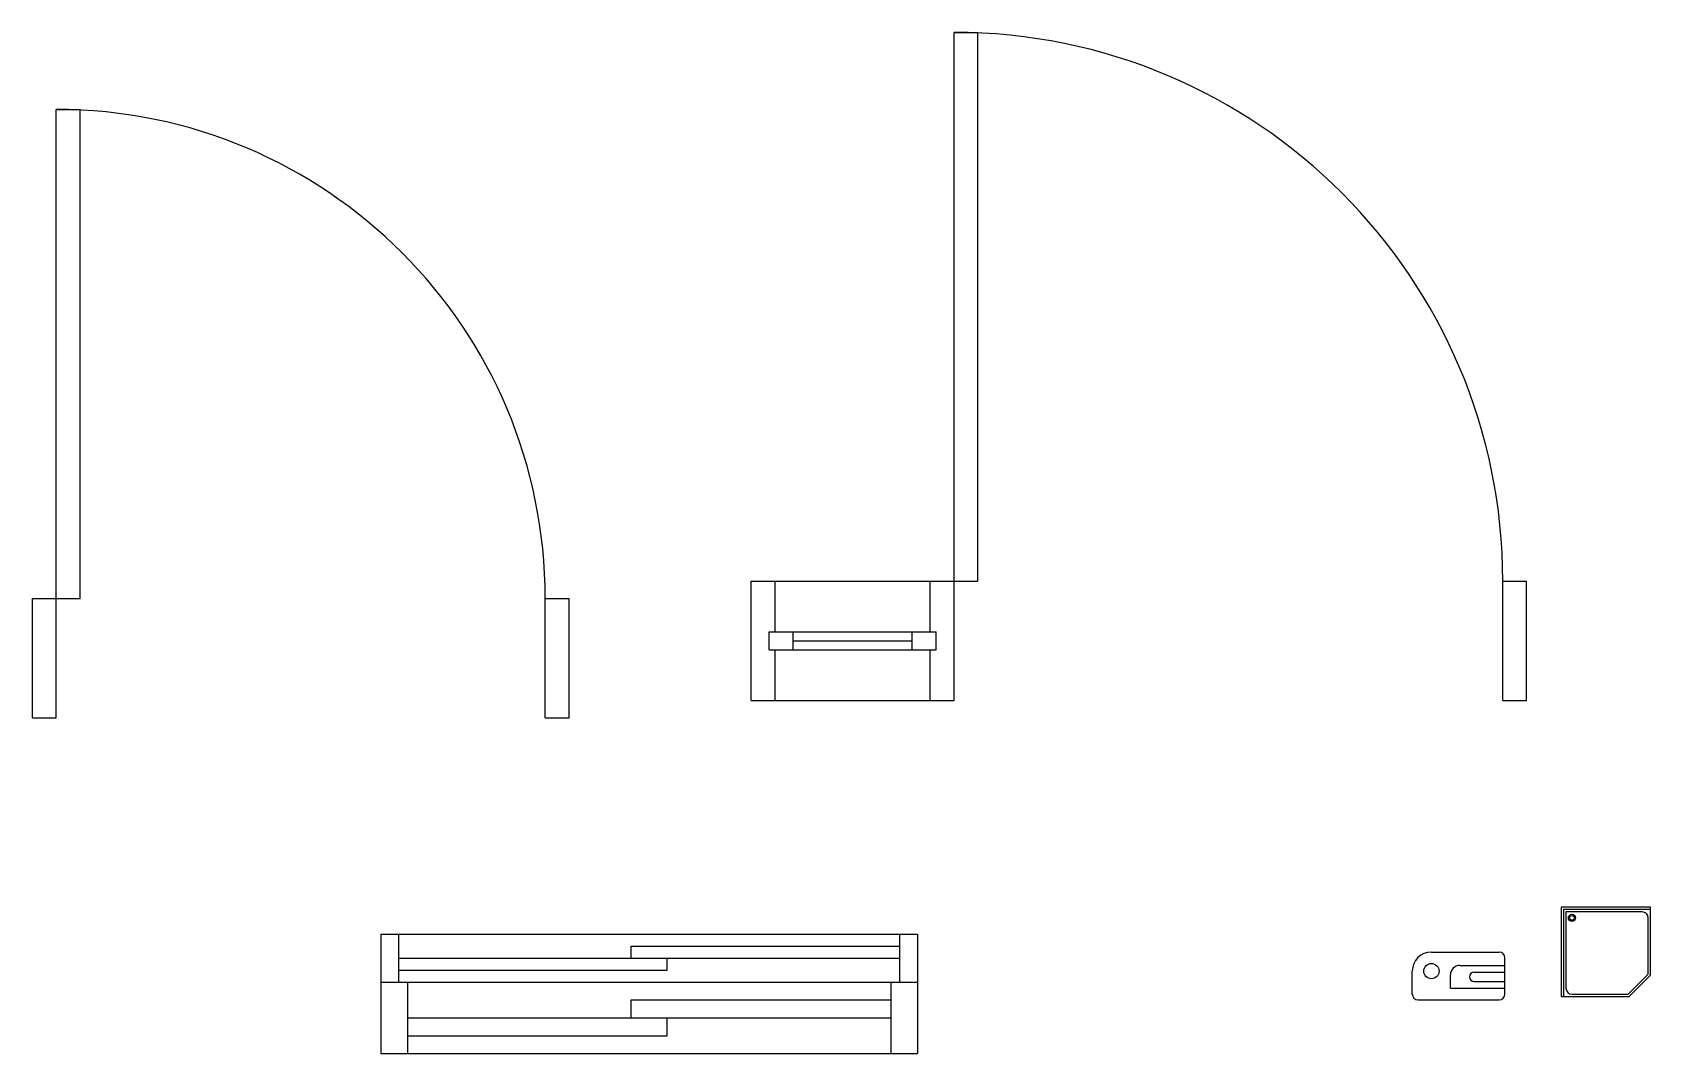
# Model space of a CAD drawing. Header units: millimetres. Extents: x 446 to 3159, y 183 to 1895.
import ezdxf

# ---------------------------------------------------------------- set-up
doc = ezdxf.new("R2010")
doc.units = ezdxf.units.MM

msp = doc.modelspace()

# ---------------------------------------------------------------- linework, layer by layer
for p, q in [((1991.4, 975.2), (1991.4, 1895.2)), ((1991.4, 1895.2), (2031.4, 1895.2)), ((2031.4, 975.2), (2031.4, 1895.2)), ((485.9, 946), (485.9, 1766)), ((485.9, 1766), (525.9, 1766)), ((525.9, 946), (525.9, 1766)), ((1651.4, 975.2), (2031.4, 975.2)), ((1651.4, 775.2), (1651.4, 975.2)), ((1691.4, 890.2), (1691.4, 975.2)), ((1951.4, 890.2), (1951.4, 975.2)), ((1991.4, 775.2), (1991.4, 975.2)), ((2911.4, 775.2), (2911.4, 975.2)), ((2911.4, 975.2), (2951.4, 975.2)), ((2951.4, 775.2), (2951.4, 975.2)), ((445.9, 746), (445.9, 946)), ((445.9, 946), (485.9, 946)), ((485.9, 746), (485.9, 946)), ((485.9, 946), (525.9, 946)), ((1305.9, 746), (1305.9, 946)), ((1305.9, 946), (1345.9, 946)), ((1345.9, 746), (1345.9, 946)), ((1681.4, 860.2), (1681.4, 890.2)), ((1681.4, 890.2), (1961.4, 890.2)), ((1721.4, 860.2), (1721.4, 890.2)), ((1721.4, 875.2), (1921.4, 875.2)), ((1921.4, 860.2), (1921.4, 890.2)), ((1961.4, 860.2), (1961.4, 890.2)), ((1681.4, 860.2), (1961.4, 860.2)), ((1691.4, 775.2), (1691.4, 860.2)), ((1951.4, 775.2), (1951.4, 860.2)), ((1651.4, 775.2), (1991.4, 775.2)), ((2911.4, 775.2), (2951.4, 775.2)), ((445.9, 746), (485.9, 746)), ((1305.9, 746), (1345.9, 746)), ((3159.4, 428.9), (3009.4, 428.9)), ((3009.4, 428.9), (3009.4, 278.9)), ((3013.4, 424.9), (3013.4, 278.9)), ((3159.4, 424.9), (3013.4, 424.9)), ((3145.4, 420.9), (3017.4, 420.9)), ((3017.4, 420.9), (3017.4, 292.9)), ((3155.4, 316.6), (3155.4, 410.9)), ((3159.4, 314.9), (3159.4, 428.9)), ((1030.1, 383.4), (1030.1, 183.4)), ((1030.1, 383.4), (1930.1, 383.4)), ((1060.1, 383.4), (1060.1, 303.4)), ((1900.1, 383.4), (1900.1, 303.4)), ((1930.1, 383.4), (1930.1, 183.4)), ((1450.1, 363.4), (1900.1, 363.4)), ((1450.1, 343.4), (1450.1, 363.4)), ((2791.7, 353.6), (2905.3, 353.6)), ((1060.1, 343.4), (1900.1, 343.4)), ((1510.1, 323.4), (1510.1, 343.4)), ((2839.7, 331.2), (2914.9, 331.2)), ((2914.9, 283.2), (2914.9, 344)), ((1030.1, 303.4), (1930.1, 303.4)), ((1060.1, 323.4), (1510.1, 323.4)), ((1075.1, 303.4), (1075.1, 183.4)), ((1885.1, 303.4), (1885.1, 183.4)), ((2759.7, 283.2), (2759.7, 321.6)), ((2823.7, 292.8), (2823.7, 315.2)), ((2863.7, 320), (2914.9, 320)), ((2863.7, 304), (2914.9, 304)), ((3121.7, 282.9), (3155.4, 316.6)), ((3123.4, 278.9), (3159.4, 314.9)), ((1450.1, 243.4), (1450.1, 273.4)), ((1450.1, 273.4), (1885.1, 273.4)), ((2769.3, 273.6), (2905.3, 273.6)), ((2823.7, 292.8), (2914.9, 292.8)), ((3009.4, 278.9), (3123.4, 278.9)), ((3027.4, 282.9), (3121.7, 282.9)), ((1075.1, 243.4), (1885.1, 243.4)), ((1510.1, 213.4), (1510.1, 243.4)), ((1075.1, 213.4), (1510.1, 213.4)), ((1030.1, 183.4), (1930.1, 183.4))]:
    msp.add_line(p, q)
for centre, radius in [((3027.4, 410.9), 6), ((3027.4, 410.9), 4), ((2791.7, 321.6), 12.8)]:
    msp.add_circle(centre, radius)
for centre, radius, start, end in [((1991.4, 975.2), 920, 0, 90), ((485.9, 946), 820, 0, 90), ((3145.4, 410.9), 10, 0, 90), ((2791.7, 321.6), 32, 90, 180), ((2905.3, 344), 9.6, 0, 90), ((2839.7, 315.2), 16, 90, 180), ((2863.7, 312), 8, 90, 270), ((2769.3, 283.2), 9.6, 180, 270), ((2905.3, 283.2), 9.6, 270, 0), ((3027.4, 292.9), 10, 180, 270)]:
    msp.add_arc(centre, radius, start, end)

doc.saveas('drawing.dxf')
